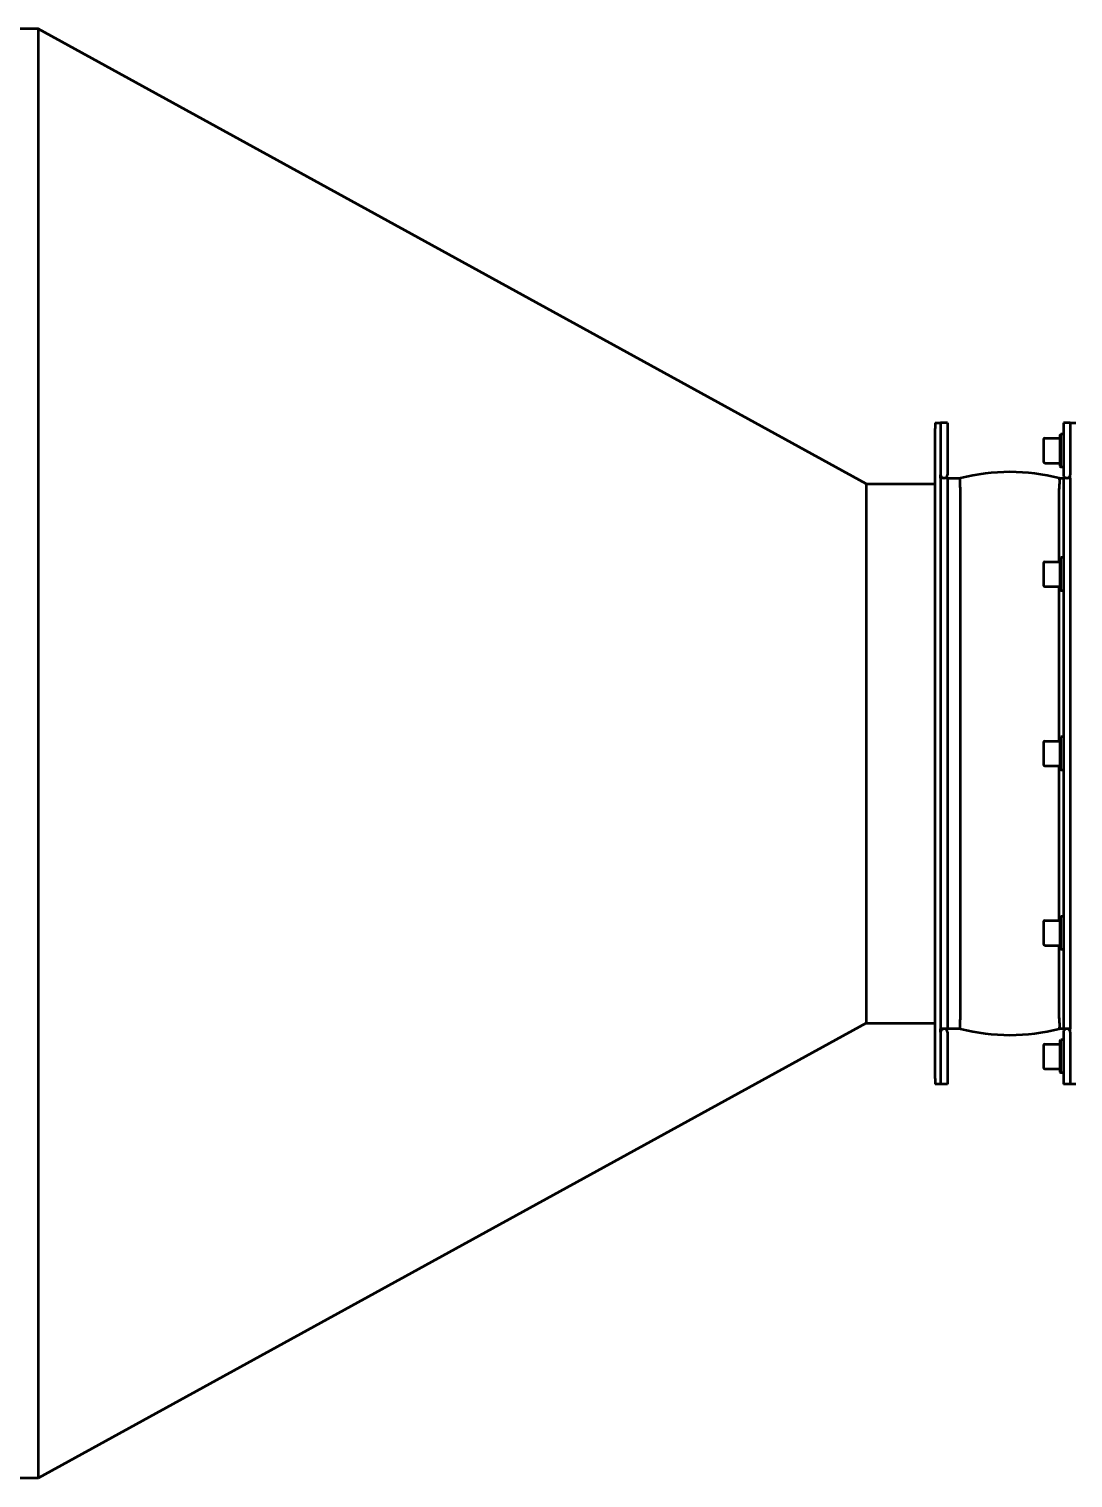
# Model space of a CAD drawing. Header units: metres. Extents: x 31500 to 1073645, y -1029792 to 61053.
# Drawn here: x 120690 to 122203, y -554358 to -552258 of the extents above; entities that cross this region are included whole.
import ezdxf

# ---------------------------------------------------------------- set-up
doc = ezdxf.new("R2010")
doc.units = ezdxf.units.M
doc.layers.add('Viditelné hrany(ISO)', color=7, linetype='Continuous', lineweight=50)

msp = doc.modelspace()

# ---------------------------------------------------------------- linework, layer by layer
at = {"layer": 'Viditelné hrany(ISO)'}
for p, q in [((120703.5, -552258.1), (120608.5, -552258.1)), ((120703.5, -552258.1), (120703.5, -554358.1)), ((121903.5, -552917.1), (120703.5, -552258.1)), ((122003.5, -552829.1), (122011.5, -552829.1)), ((122003.5, -552829.1), (122003.5, -552837.1)), ((122003.5, -553779.1), (122003.5, -552837.1)), ((122021.5, -552829.1), (122011.5, -552829.1)), ((122011.5, -552829.1), (122011.5, -552904.1)), ((122021.5, -552829.1), (122021.5, -552904.1)), ((122184.5, -552846.3), (122185.7, -552845.1)), ((122185.7, -552893.1), (122185.7, -552845.1)), ((122189.5, -552845.1), (122185.7, -552845.1)), ((122199.5, -552829.1), (122189.5, -552829.1)), ((122189.5, -552829.1), (122189.5, -552904.1)), ((122199.5, -552829.1), (122199.5, -552904.1)), ((122199.5, -552829.1), (122207.5, -552829.1)), ((122160.5, -552853.1), (122160.5, -552885.1)), ((122162.5, -552851.1), (122184.5, -552851.1)), ((122184.5, -552846.3), (122184.5, -552891.8)), ((122162.5, -552887.1), (122184.5, -552887.1)), ((122011.5, -552909.1), (122011.5, -552904.1)), ((122184.5, -552891.8), (122185.7, -552893.1)), ((122189.5, -552893.1), (122185.7, -552893.1)), ((122199.5, -552909.1), (122199.5, -552904.1)), ((121903.5, -552917.1), (121903.5, -553699.1)), ((121903.5, -552917.1), (122003.5, -552917.1)), ((122021.5, -552909.1), (122011.5, -552909.1)), ((122011.5, -552909.1), (122011.5, -553707.1)), ((122021.5, -552909.1), (122021.5, -553707.1)), ((122021.5, -552909.1), (122040.5, -552909.1)), ((122040.5, -553691.1), (122040.5, -552925.1)), ((122183.5, -552909.1), (122189.5, -552909.1)), ((122183.5, -553030.1), (122183.5, -552925.1)), ((122199.5, -552909.1), (122189.5, -552909.1)), ((122189.5, -552909.1), (122189.5, -553707.1)), ((122199.5, -552909.1), (122199.5, -553707.1)), ((122160.5, -553032.1), (122160.5, -553064.1)), ((122162.5, -553030.1), (122184.5, -553030.1)), ((122184.5, -553025.3), (122185.7, -553024.1)), ((122184.5, -553025.3), (122184.5, -553070.8)), ((122185.7, -553072.1), (122185.7, -553024.1)), ((122189.5, -553024.1), (122185.7, -553024.1)), ((122162.5, -553066.1), (122184.5, -553066.1)), ((122183.5, -553290.1), (122183.5, -553066.1)), ((122184.5, -553070.8), (122185.7, -553072.1)), ((122189.5, -553072.1), (122185.7, -553072.1)), ((122184.5, -553285.3), (122185.7, -553284.1)), ((122184.5, -553285.3), (122184.5, -553330.8)), ((122185.7, -553332.1), (122185.7, -553284.1)), ((122189.5, -553284.1), (122185.7, -553284.1)), ((122160.5, -553292.1), (122160.5, -553324.1)), ((122162.5, -553290.1), (122184.5, -553290.1)), ((122162.5, -553326.1), (122184.5, -553326.1)), ((122183.5, -553550.1), (122183.5, -553326.1)), ((122184.5, -553330.8), (122185.7, -553332.1)), ((122189.5, -553332.1), (122185.7, -553332.1)), ((122160.5, -553552.1), (122160.5, -553584.1)), ((122162.5, -553550.1), (122184.5, -553550.1)), ((122184.5, -553545.3), (122185.7, -553544.1)), ((122184.5, -553545.3), (122184.5, -553590.8)), ((122185.7, -553592.1), (122185.7, -553544.1)), ((122189.5, -553544.1), (122185.7, -553544.1)), ((122162.5, -553586.1), (122184.5, -553586.1)), ((122183.5, -553691.1), (122183.5, -553586.1)), ((122184.5, -553590.8), (122185.7, -553592.1)), ((122189.5, -553592.1), (122185.7, -553592.1)), ((121903.5, -553699.1), (120703.5, -554358.1)), ((121903.5, -553699.1), (122003.5, -553699.1)), ((122021.5, -553707.1), (122011.5, -553707.1)), ((122011.5, -553712.1), (122011.5, -553707.1)), ((122011.5, -553712.1), (122011.5, -553787.1)), ((122040.5, -553707.1), (122021.5, -553707.1)), ((122021.5, -553712.1), (122021.5, -553787.1)), ((122189.5, -553707.1), (122183.5, -553707.1)), ((122184.5, -553724.3), (122185.7, -553723.1)), ((122184.5, -553724.3), (122184.5, -553769.8)), ((122185.7, -553771.1), (122185.7, -553723.1)), ((122189.5, -553723.1), (122185.7, -553723.1)), ((122199.5, -553707.1), (122189.5, -553707.1)), ((122189.5, -553712.1), (122189.5, -553787.1)), ((122199.5, -553712.1), (122199.5, -553707.1)), ((122199.5, -553712.1), (122199.5, -553787.1)), ((122160.5, -553731.1), (122160.5, -553763.1)), ((122162.5, -553729.1), (122184.5, -553729.1)), ((122162.5, -553765.1), (122184.5, -553765.1)), ((122184.5, -553769.8), (122185.7, -553771.1)), ((122003.5, -553779.1), (122003.5, -553787.1)), ((122011.5, -553787.1), (122003.5, -553787.1)), ((122021.5, -553787.1), (122011.5, -553787.1)), ((122189.5, -553771.1), (122185.7, -553771.1)), ((122199.5, -553787.1), (122189.5, -553787.1)), ((122207.5, -553787.1), (122199.5, -553787.1)), ((120703.5, -554358.1), (120608.5, -554358.1))]:
    msp.add_line(p, q, dxfattribs=at)
for centre, radius, start, end in [((122162.5, -552853.1), 2, 90, 180), ((122162.5, -552885.1), 2, 180, 270), ((122016.5, -552904.1), 5, 180, 0), ((122112, -553188.1), 288, 75.6213, 104.3787), ((122194.5, -552904.1), 5, 180, 0), ((122162.5, -553032.1), 2, 90, 180), ((122162.5, -553064.1), 2, 180, 270), ((122162.5, -553292.1), 2, 90, 180), ((122162.5, -553324.1), 2, 180, 270), ((122162.5, -553552.1), 2, 90, 180), ((122162.5, -553584.1), 2, 180, 270), ((122016.5, -553712.1), 5, 0, 180), ((122112, -553428.1), 288, 255.6213, 284.3787), ((122194.5, -553712.1), 5, 0, 180), ((122162.5, -553731.1), 2, 90, 180), ((122162.5, -553763.1), 2, 180, 270)]:
    msp.add_arc(centre, radius, start, end, dxfattribs=at)
for centre, major_axis, ratio, start_param, end_param in [((122036.6, -552910.1), (3.87, 1), 0.00033, 0.123937, 0.123943), ((122036.6, -552925.1), (0, -4), 0.96868, 1.570964, 1.694731), ((122187.3, -552910.1), (-3.88, 1), 0.000119, 6.159242, 6.159248), ((122187.3, -552925.1), (0, 4), 0.96868, 1.446861, 1.570628), ((122036.6, -553691.1), (0, -4), 0.96868, 1.446861, 1.570628), ((122187.3, -553691.1), (0, 4), 0.96868, 1.570964, 1.694731), ((122036.6, -553706.1), (3.88, -0.99), 0.000013, 6.159242, 6.159248), ((122187.3, -553706.1), (-3.87, -0.99), 0.000095, 6.159242, 6.159248)]:
    msp.add_ellipse(centre, major_axis=major_axis, ratio=ratio, start_param=start_param, end_param=end_param, dxfattribs=at)
for points, knots in [([(122040.5, -552924.6), (122040.2, -552922.6), (122040, -552920.6), (122039.8, -552916.9), (122039.7, -552915.2), (122039.7, -552912.3), (122039.8, -552911.2), (122040, -552909.6), (122040.2, -552909.1), (122040.5, -552909.1)], [0.000001, 0.000001, 0.000001, 0.000001, 0.302781, 0.302781, 0.607248, 0.607248, 0.911714, 0.911714, 1.2145, 1.2145, 1.2145, 1.2145]), ([(122183.5, -552924.6), (122183.7, -552922.6), (122183.9, -552920.6), (122184.2, -552916.9), (122184.3, -552915.2), (122184.3, -552912.3), (122184.2, -552911.2), (122183.9, -552909.6), (122183.7, -552909.1), (122183.5, -552909.1)], [-1.2145, -1.2145, -1.2145, -1.2145, -0.91172, -0.91172, -0.607253, -0.607253, -0.302787, -0.302787, -0.000001, -0.000001, -0.000001, -0.000001]), ([(122040.5, -553707.1), (122040.2, -553707), (122040, -553706.6), (122039.8, -553705), (122039.7, -553703.8), (122039.7, -553701), (122039.8, -553699.3), (122040, -553695.6), (122040.2, -553693.6), (122040.5, -553691.6)], [0.000001, 0.000001, 0.000001, 0.000001, 0.302781, 0.302781, 0.607248, 0.607248, 0.911714, 0.911714, 1.2145, 1.2145, 1.2145, 1.2145]), ([(122183.5, -553707.1), (122183.7, -553707), (122183.9, -553706.6), (122184.2, -553705), (122184.3, -553703.8), (122184.3, -553701), (122184.2, -553699.3), (122183.9, -553695.6), (122183.7, -553693.6), (122183.5, -553691.6)], [-1.2145, -1.2145, -1.2145, -1.2145, -0.91172, -0.91172, -0.607253, -0.607253, -0.302787, -0.302787, -0.000001, -0.000001, -0.000001, -0.000001])]:
    msp.add_open_spline(points, degree=3, knots=knots, dxfattribs=at)

doc.saveas('drawing.dxf')
